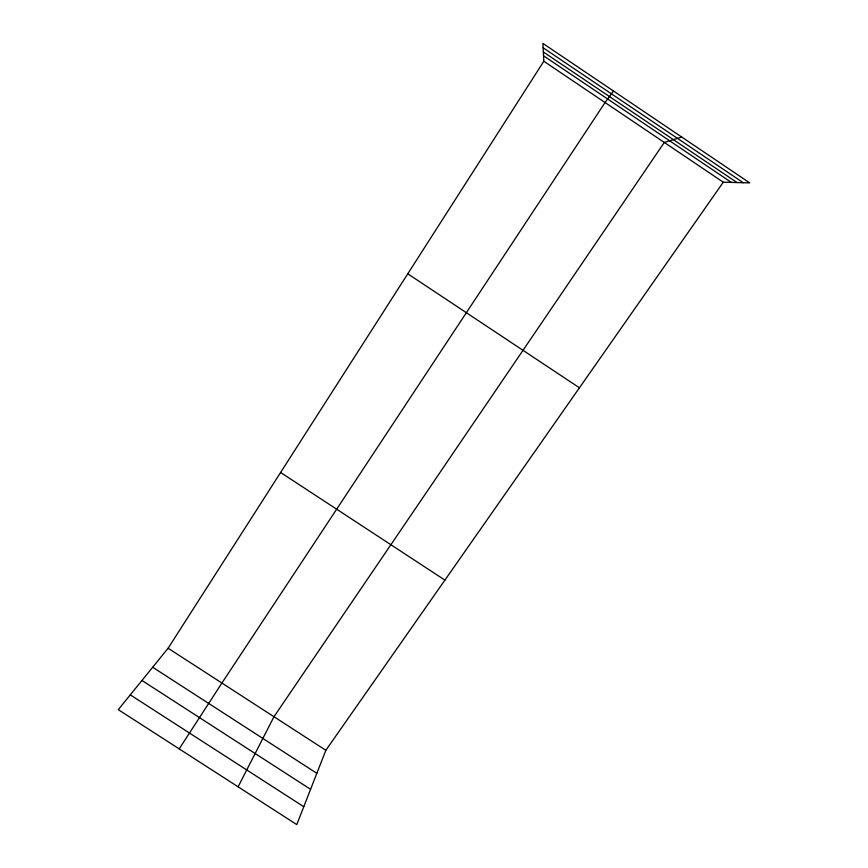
<?xml version="1.0" encoding="UTF-8"?>
<svg xmlns="http://www.w3.org/2000/svg" width="868" height="868" viewBox="0 0 868 868"><rect width="100%" height="100%" fill="white"/><g stroke="black" fill="none" stroke-linecap="round" stroke-linejoin="round"><path stroke-width="1.3" d="M723.283 182.193L325.847 750.288L296.78 824.6L118.287 709.644L168.11 648.233L543.824 61.259L542.891 43.4L749.713 182.898L723.283 182.193L543.824 61.259M238.103 786.809L273.973 716.729L664.291 142.439L681.771 137.068M179.199 748.878L221.915 683.051L605.072 102.532L613.524 91.042M152.681 667.242L316.842 773.312M141.951 680.469L310.581 789.316M130.276 694.867L303.767 806.719M168.11 648.233L325.847 750.288M280.603 472.485L444.915 580.106M407.776 273.8L579.444 387.801M543.118 47.762L743.258 182.725M543.335 51.971L737.03 182.562M543.542 55.802L731.355 182.41"/></g></svg>
